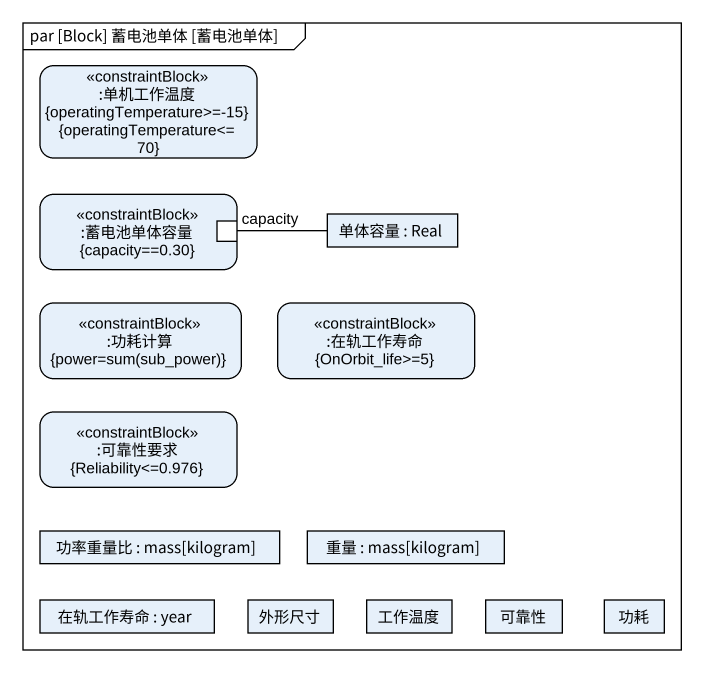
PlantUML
@startuml
mainframe par [Block] 蓄电池单体 [蓄电池单体]
rectangle ":单机工作温度\n{operatingTemperature>=-15}\n{operatingTemperature<= 70}" as 单机工作温度 <<constraintBlock>>
rectangle ":蓄电池单体容量\n{capacity==0.30}" as 蓄电池单体容量 <<constraintBlock>> {
  port capacity
}
rectangle "单体容量 : Real" as 单体容量
rectangle ":功耗计算\n{power=sum(sub_power)}" as 功耗计算 <<constraintBlock>>
rectangle ":在轨工作寿命\n{OnOrbit_life>=5}" as 在轨工作寿命 <<constraintBlock>>
rectangle ":可靠性要求\n{Reliability<=0.976}" as 可靠性要求 <<constraintBlock>>
rectangle "功率重量比 : mass[kilogram]" as 功率重量比
rectangle "重量 : mass[kilogram]" as 重量
rectangle "在轨工作寿命 : year" as 在轨工作寿命_2
rectangle 外形尺寸
rectangle 工作温度
rectangle 可靠性
rectangle 功耗
capacity -right- 单体容量
@enduml
